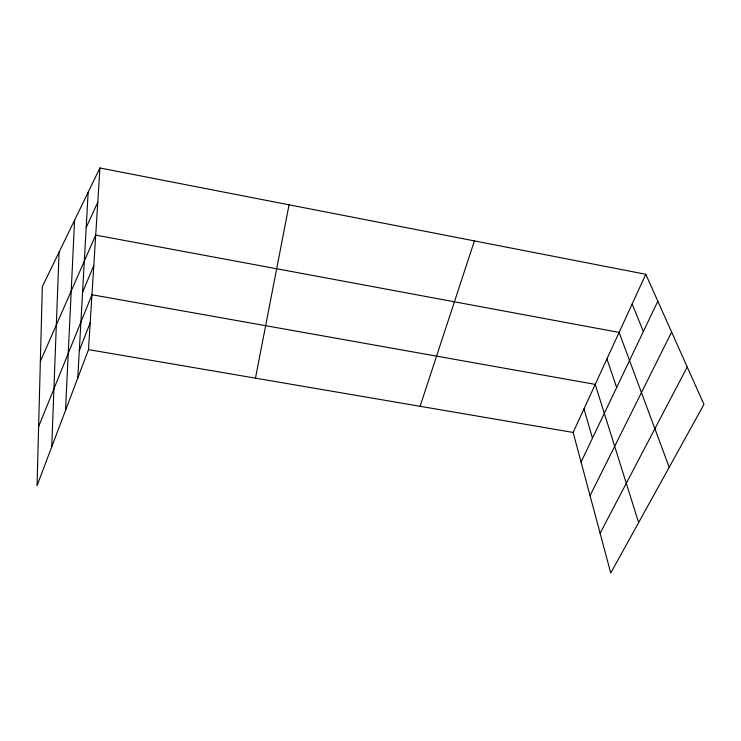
<?xml version="1.0" encoding="UTF-8"?>
<svg xmlns="http://www.w3.org/2000/svg" width="741" height="741" viewBox="0 0 741 741"><rect width="100%" height="100%" fill="white"/><g stroke="black" fill="none" stroke-linecap="round" stroke-linejoin="round"><path stroke-width="1.11" d="M51.731 446.86L59.085 252.125M65.523 410.403L74.582 220.207M77.777 378.021L88.16 192.225M99.933 167.975L42.339 286.61L37.05 485.67L88.512 349.622L99.933 167.975L645.8 274.29L703.95 404.391L610.751 573.025L573.145 432.457L645.8 274.29M255.469 378.16L289.055 204.812M420.091 406.3L474.425 240.918M79.306 350.65L90.207 322.743M38.615 426.64L91.967 294.751L595.227 384.384L638.631 522.581M82.566 292.287L93.801 265.556M40.347 361.404L95.719 235.101L619.096 332.422L669.197 467.265M86.188 227.496L97.775 202.312M581.064 462.069L657.832 301.207M590.058 495.673L671.624 332.07M600.117 533.261L687.231 366.99M88.512 349.622L573.145 432.457M632.166 303.977L643.373 331.514M606.925 358.922L616.669 387.469M583.973 408.884L592.467 438.19"/></g></svg>
